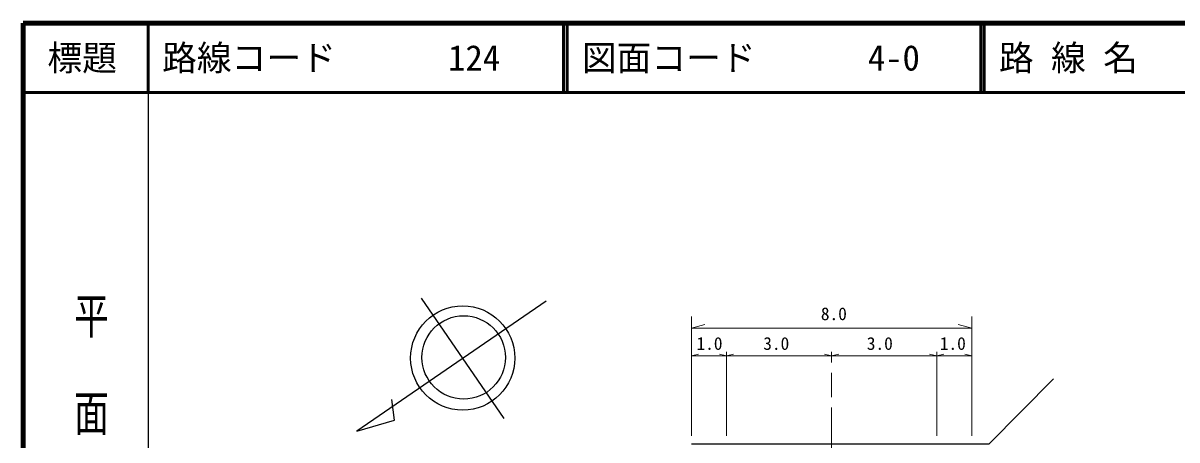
# Model space of a CAD drawing. Units: millimetres, scale not verified. Extents: x 40000 to 680000, y 20000 to 380000.
# Drawn here: x 40000 to 205978, y 320031 to 380000 of the extents above; entities that cross this region are included whole.
import ezdxf
from ezdxf.enums import TextEntityAlignment as Align

# ---------------------------------------------------------------- set-up
doc = ezdxf.new("R2010")
doc.units = ezdxf.units.MM
doc.header["$LTSCALE"] = 1000
doc.linetypes.add('CHAIN', pattern=[18.5, 12, -1.5, 3.5, -1.5])
for name, color, linetype, lineweight in [('M-BGD', 7, 'Continuous', 25), ('M-BMK', 2, 'CHAIN', 13), ('M-BMK-SRVR', 3, 'Continuous', 25), ('M-STR-HTXT', 7, 'Continuous', 13), ('M-TTL', 2, 'Continuous', 140), ('M-TTL-BAND', 7, 'Continuous', 25), ('M-TTL-LINE', 7, 'Continuous', 50)]:
    doc.layers.add(name, color=color, linetype=linetype, lineweight=lineweight)
doc.layers.add('M-TTL-TXT', color=7, linetype='Continuous')
doc.styles.add('@ＭＳ ゴシック', font='')
doc.styles.add('ＭＳ ゴシック', font='')
doc.styles.get('@ＭＳ ゴシック').set_extended_font_data('@MS Gothic')
doc.styles.get('ＭＳ ゴシック').set_extended_font_data('MS Gothic')

msp = doc.modelspace()

# ---------------------------------------------------------------- linework, layer by layer
at = {"layer": 'M-BGD'}
msp.add_lwpolyline([(136143, 319453), (178985, 319453), (188232, 328799)], dxfattribs=at)
at = {"layer": 'M-BMK'}
msp.add_line((156305, 312677), (156305, 332718), dxfattribs=at)
at = {"layer": 'M-BMK-SRVR'}
for p, q in [((109209, 323121), (97335, 340442)), ((115231, 339980), (87989, 321304)), ((93441, 322852), (93034, 325825)), ((87989, 321304), (93441, 322852))]:
    msp.add_line(p, q, dxfattribs=at)
for centre, radius in [((103248, 331816), 7500), ((103383, 331898), 6000)]:
    msp.add_circle(centre, radius, dxfattribs=at)
at = {"layer": 'M-STR-HTXT'}
for p, q in [((136143, 320609), (136143, 337810)), ((176465, 320609), (176465, 337810)), ((136143, 336103), (138075, 336620)), ((136143, 336103), (176465, 336103)), ((176465, 336103), (174533, 336620)), ((136143, 320609), (136143, 332917)), ((136143, 332105), (137160, 332377)), ((136143, 332105), (141185, 332105)), ((141185, 332105), (140168, 332377)), ((141185, 320609), (141185, 332718)), ((141185, 332105), (142202, 332377)), ((141185, 332105), (156305, 332105)), ((156305, 332105), (155288, 332377)), ((156305, 332105), (157322, 332377)), ((156305, 332105), (171425, 332105)), ((171425, 332105), (170408, 332377)), ((171423, 332105), (172440, 332377)), ((171423, 332105), (176465, 332105)), ((171425, 320609), (171425, 332718)), ((176465, 332105), (175448, 332377))]:
    msp.add_line(p, q, dxfattribs=at)
at = {"layer": 'M-TTL'}
for p, q in [((40000, 380000), (40000, 20000)), ((680000, 380000), (40000, 380000))]:
    msp.add_line(p, q, dxfattribs=at)
at = {"layer": 'M-TTL-BAND'}
msp.add_line((58000, 370000), (58000, 20000), dxfattribs=at)
at = {"layer": 'M-TTL-LINE'}
for p, q in [((58000, 380000), (58000, 370000)), ((117750, 380000), (117750, 370000)), ((118250, 380000), (118250, 370000)), ((177750, 380000), (177750, 370000)), ((178250, 380000), (178250, 370000)), ((40000, 370000), (680000, 370000))]:
    msp.add_line(p, q, dxfattribs=at)

# ---------------------------------------------------------------- texts
at = {"layer": 'M-STR-HTXT', "style": 'ＭＳ ゴシック'}
for s, p in [('8.0', (154759, 336713)), ('1.0', (136869, 332437)), ('3.0', (146472, 332437)), ('3.0', (161369, 332437)), ('1.0', (171869, 332437))]:
    msp.add_text(s, height=1833, dxfattribs=at).set_placement(p, align=Align.BOTTOM_LEFT)
at = {"layer": 'M-TTL-BAND', "style": '@ＭＳ ゴシック', "width": 1.4}
msp.add_text('平  面  図', height=3666, rotation=270, dxfattribs=at).set_placement((49777, 306475), align=Align.MIDDLE_RIGHT)
at = {"layer": 'M-TTL-TXT', "style": 'ＭＳ ゴシック'}
msp.add_text('標題', height=3666, dxfattribs=at).set_placement((48500, 375000), align=Align.MIDDLE_CENTER)
for s, p in [('路線コード', (60000, 375000)), ('124', (101142, 375000)), ('図面コード', (120380, 375000)), ('4-0', (161521, 375000)), ('路 線 名', (180380, 375000))]:
    msp.add_text(s, height=3666, dxfattribs=at).set_placement(p, align=Align.MIDDLE_LEFT)

doc.saveas('drawing.dxf')
